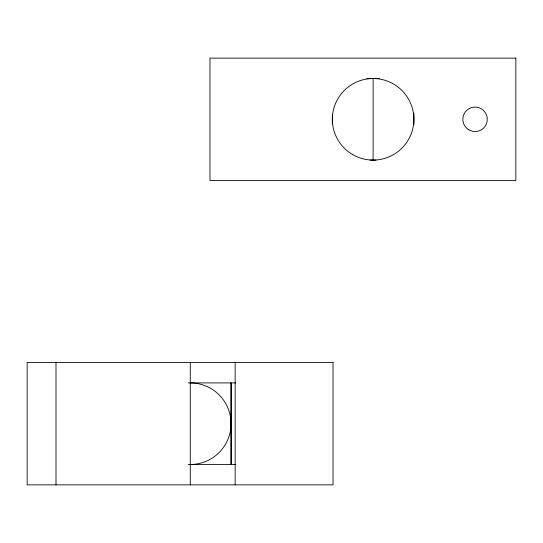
<?xml version="1.0" encoding="UTF-8"?>
<svg xmlns="http://www.w3.org/2000/svg" width="543" height="543" viewBox="0 0 543 543"><rect width="100%" height="100%" fill="white"/><g stroke="black" fill="none" stroke-linecap="round" stroke-linejoin="round"><path stroke-width="0.81" d="M366.722 78.525L379.435 78.525M370.116 160.09L376.048 160.09M188.136 382.91L235.587 382.91M188.136 464.475L235.587 464.475M413.888 112.998L413.929 124.775M373.109 78.382L373.109 160.233M332.323 114.682L332.323 123.933M235.146 362.52L235.146 484.865M231.108 382.91L231.108 464.475M231.067 382.91L231.067 464.475M190.281 362.52L190.281 484.865M55.997 362.52L55.997 484.865M190.281 382.91A40.786 40.786 0 0 1 231.067 423.689A40.786 40.786 0 0 1 190.281 464.475M515.85 58.135L209.971 58.135L209.971 180.48L515.85 180.48L515.85 58.135M333.029 362.52L27.15 362.52L27.15 484.865L333.029 484.865L333.029 362.52M352.719 154.626A40.786 40.786 0 0 0 413.888 119.311A40.786 40.786 0 0 0 352.719 83.989A40.786 40.786 0 0 0 352.719 154.626M468.215 129.444A12.238 12.238 0 0 0 487.268 120.173A12.238 12.238 0 0 0 469.715 108.301A12.238 12.238 0 0 0 468.215 129.444"/></g></svg>
